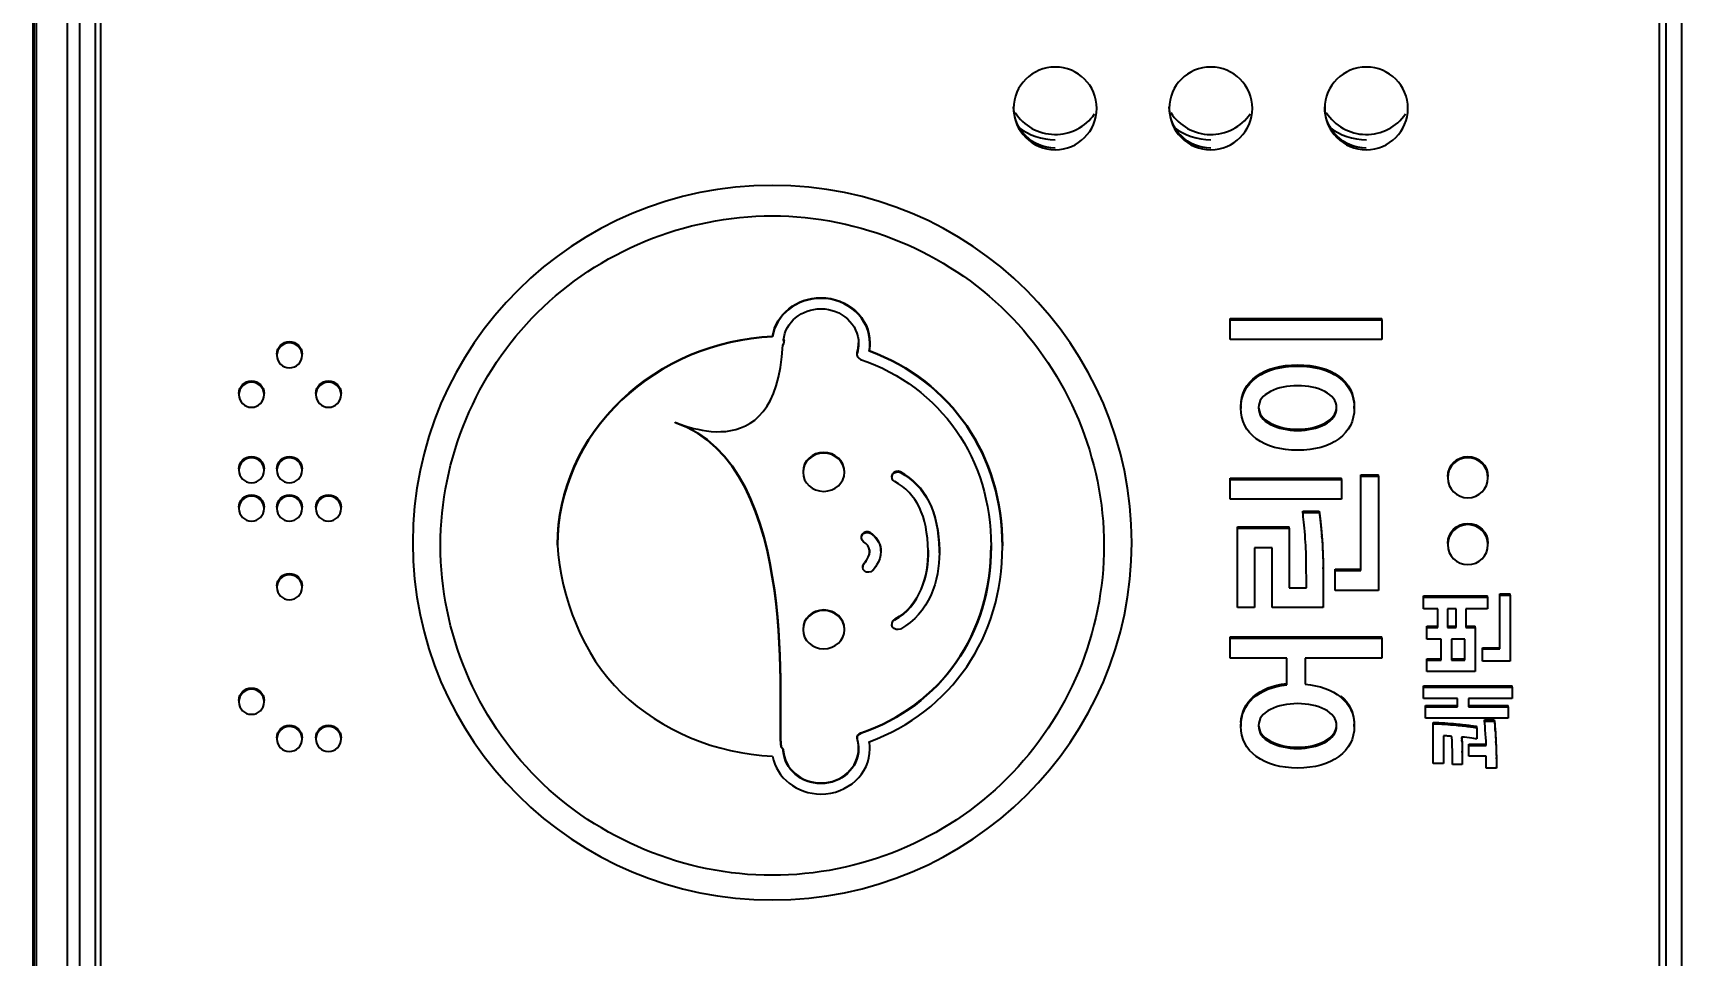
# Model space of a CAD drawing. Header units: millimetres. Extents: x 28 to 2974, y 8 to 3716.
# Drawn here: x 919.9 to 973.6, y 1162.7 to 1192.7 of the extents above; entities that cross this region are included whole.
import ezdxf

# ---------------------------------------------------------------- set-up
doc = ezdxf.new("R2010")
doc.units = ezdxf.units.MM
doc.layers.get('Defpoints').update_dxf_attribs({"linetype": 'CONTINUOUS'})
doc.layers.add('1LINE', color=7, linetype='CONTINUOUS')
doc.styles.add('Annotative', font='malgun.ttf')
doc.dimstyles.new('WOO', dxfattribs={"dimtxt": 20, "dimasz": 2, "dimexe": 1.25, "dimexo": 0.3, "dimgap": 1, "dimtad": 1, "dimdec": 1, "dimzin": 1, "dimdsep": 46, "dimtxsty": 'Annotative', "dimcen": 0, "dimclrd": 1, "dimclre": 1, "dimclrt": 2, "dimadec": 0, "dimazin": 0, "dimtfac": 1, "dimtdec": 1, "dimtofl": 0, "dimtmove": 0, "dimatfit": 3, "dimfxl": 0, "dimarcsym": 0})

# ---------------------------------------------------------------- blocks, each defined once
blk = doc.blocks.new('*D14')
at = {"layer": '1LINE', "color": 1, "lineweight": -2}
for p, q in [((919.938, 1293.155), (919.938, 1507.211)), ((1389.18, 1168.858), (1389.18, 1507.211)), ((921.938, 1505.961), (1387.18, 1505.961))]:
    blk.add_line(p, q, dxfattribs=at)
at = {"layer": '1LINE', "color": 1}
for points in [[(921.938, 1506.294), (921.938, 1505.627), (919.938, 1505.961)], [(1387.18, 1506.294), (1387.18, 1505.627), (1389.18, 1505.961)]]:
    blk.add_solid(points, dxfattribs=at)
at = {"layer": 'Defpoints', "color": 0}
for p in [(1389.18, 1505.961), (919.938, 1292.855), (1389.18, 1168.558)]:
    blk.add_point(p, dxfattribs=at)
at = {"layer": '1LINE', "color": 2, "insert": (1154.559, 1517.294), "char_height": 20, "attachment_point": 5, "style": 'Annotative'}
blk.add_mtext('469', dxfattribs=at)

msp = doc.modelspace()

# ---------------------------------------------------------------- linework, layer by layer
at = {"layer": '1LINE', "linetype": 'Continuous'}
for p, q in [((919.863, 1071.253), (919.863, 1294.559)), ((919.903, 1071.223), (919.903, 1293.064)), ((919.973, 1070.803), (919.973, 1292.645)), ((920.973, 1292.57), (920.973, 1070.7)), ((921.883, 1266.099), (921.883, 1070.674)), ((972.883, 1070.674), (972.883, 1266.099)), ((921.383, 1070.622), (921.383, 1266.047)), ((973.383, 1266.047), (973.383, 1070.622)), ((958.729, 1183.412), (963.651, 1183.412)), ((958.729, 1183.37), (958.729, 1183.412)), ((963.651, 1183.37), (963.651, 1183.412)), ((958.729, 1183.37), (963.651, 1183.37)), ((958.729, 1182.731), (958.729, 1183.37)), ((963.651, 1183.37), (963.651, 1182.731)), ((943.868, 1182.822), (943.868, 1182.843)), ((944.246, 1182.678), (944.246, 1182.681)), ((947.03, 1182.602), (947.03, 1182.623)), ((963.651, 1182.731), (958.729, 1182.731)), ((927.778, 1182.269), (927.778, 1182.206)), ((928.595, 1182.206), (928.595, 1182.258)), ((946.61, 1182.273), (946.61, 1182.244)), ((946.616, 1182.293), (946.616, 1182.314)), ((959.582, 1181.5), (959.582, 1181.542)), ((962.253, 1181.5), (962.253, 1181.542)), ((926.544, 1180.99), (926.544, 1180.926)), ((927.361, 1180.926), (927.361, 1180.979)), ((929.046, 1180.99), (929.046, 1180.926)), ((929.863, 1180.926), (929.863, 1180.979)), ((938.969, 1180.757), (938.969, 1180.778)), ((959.076, 1180.566), (959.076, 1180.486)), ((962.756, 1180.486), (962.756, 1180.566)), ((940.712, 1180.03), (940.712, 1180.035)), ((960.037, 1179.973), (960.037, 1180.015)), ((961.797, 1179.973), (961.797, 1180.015)), ((926.544, 1178.538), (926.544, 1178.474)), ((927.361, 1178.474), (927.361, 1178.527)), ((927.778, 1178.538), (927.778, 1178.474)), ((928.595, 1178.474), (928.595, 1178.527)), ((944.859, 1178.442), (944.859, 1178.41)), ((946.204, 1178.41), (946.204, 1178.453)), ((947.743, 1178.29), (947.743, 1178.26)), ((947.768, 1178.349), (947.768, 1178.37)), ((948.019, 1178.411), (948.019, 1178.432)), ((958.729, 1178.227), (962.343, 1178.227)), ((958.729, 1178.185), (958.729, 1178.227)), ((958.729, 1178.185), (962.343, 1178.185)), ((958.729, 1177.545), (958.729, 1178.185)), ((962.343, 1178.185), (962.343, 1178.227)), ((962.343, 1178.185), (962.343, 1177.545)), ((962.974, 1178.338), (963.539, 1178.338)), ((962.974, 1178.296), (962.974, 1178.338)), ((962.974, 1175.225), (962.974, 1178.296)), ((962.974, 1178.296), (963.539, 1178.296)), ((963.539, 1178.296), (963.539, 1178.338)), ((963.539, 1178.296), (963.539, 1174.58)), ((965.791, 1178.298), (965.791, 1178.228)), ((967.097, 1178.228), (967.097, 1178.284)), ((962.343, 1177.545), (958.729, 1177.545)), ((926.544, 1177.294), (926.544, 1177.23)), ((927.361, 1177.23), (927.361, 1177.283)), ((927.778, 1177.294), (927.778, 1177.23)), ((928.595, 1177.23), (928.595, 1177.283)), ((929.046, 1177.294), (929.046, 1177.23)), ((929.863, 1177.23), (929.863, 1177.283)), ((946.787, 1176.401), (946.787, 1176.422)), ((947.044, 1176.437), (947.044, 1176.458)), ((936.885, 1176.047), (936.885, 1176.068)), ((946.751, 1176.326), (946.751, 1176.296)), ((947.384, 1175.927), (947.384, 1175.948)), ((949.288, 1175.873), (949.288, 1175.894)), ((951.335, 1176.007), (951.335, 1176.028)), ((961.702, 1176.31), (961.702, 1176.352)), ((965.791, 1176.125), (965.791, 1176.054)), ((967.097, 1176.054), (967.097, 1176.11)), ((946.797, 1175.365), (946.797, 1175.336)), ((946.842, 1175.451), (946.842, 1175.472)), ((947.389, 1175.853), (947.389, 1175.874)), ((949.289, 1175.805), (949.289, 1175.826)), ((962.135, 1175.267), (962.974, 1175.267)), ((962.135, 1175.225), (962.135, 1175.267)), ((962.135, 1174.58), (962.135, 1175.225)), ((962.135, 1175.225), (962.974, 1175.225)), ((927.778, 1174.736), (927.778, 1174.672)), ((928.595, 1174.672), (928.595, 1174.725)), ((963.539, 1174.58), (962.135, 1174.58)), ((965.009, 1174.405), (967.086, 1174.405)), ((965.009, 1174.363), (965.009, 1174.405)), ((965.009, 1174.363), (967.086, 1174.363)), ((965.009, 1173.987), (965.009, 1174.363)), ((967.086, 1174.363), (967.086, 1174.405)), ((967.086, 1174.363), (967.086, 1173.987)), ((967.485, 1174.471), (967.814, 1174.471)), ((967.485, 1174.429), (967.485, 1174.471)), ((967.485, 1174.429), (967.814, 1174.429)), ((967.485, 1172.68), (967.485, 1174.429)), ((967.814, 1174.429), (967.814, 1174.471)), ((967.814, 1174.429), (967.814, 1172.287)), ((965.468, 1173.987), (965.009, 1173.987)), ((965.468, 1173.374), (965.468, 1173.987)), ((966.065, 1173.987), (965.784, 1173.987)), ((965.784, 1173.987), (965.784, 1173.374)), ((966.065, 1173.374), (966.065, 1173.987)), ((967.086, 1173.987), (966.379, 1173.987)), ((966.379, 1173.987), (966.379, 1173.374)), ((944.859, 1173.326), (944.859, 1173.294)), ((946.204, 1173.294), (946.204, 1173.337)), ((947.743, 1173.5), (947.743, 1173.471)), ((947.835, 1173.622), (947.835, 1173.643)), ((965.113, 1173.416), (965.468, 1173.416)), ((965.113, 1173.374), (965.113, 1173.416)), ((965.113, 1172.998), (965.113, 1173.374)), ((965.113, 1173.374), (965.468, 1173.374)), ((965.784, 1173.416), (966.065, 1173.416)), ((965.784, 1173.374), (966.065, 1173.374)), ((966.379, 1173.416), (966.676, 1173.416)), ((966.379, 1173.374), (966.676, 1173.374)), ((966.676, 1173.374), (966.676, 1173.416)), ((966.676, 1173.374), (966.676, 1171.943)), ((965.573, 1172.998), (965.113, 1172.998)), ((965.573, 1172.319), (965.573, 1172.998)), ((966.343, 1172.998), (965.909, 1172.998)), ((965.909, 1172.998), (965.909, 1172.319)), ((966.343, 1172.319), (966.343, 1172.998)), ((966.92, 1172.721), (967.485, 1172.721)), ((966.92, 1172.68), (966.92, 1172.721)), ((966.92, 1172.287), (966.92, 1172.68)), ((966.92, 1172.68), (967.485, 1172.68)), ((965.113, 1172.361), (965.573, 1172.361)), ((965.113, 1172.319), (965.113, 1172.361)), ((965.113, 1171.943), (965.113, 1172.319)), ((965.113, 1172.319), (965.573, 1172.319)), ((965.909, 1172.361), (966.343, 1172.361)), ((965.909, 1172.319), (966.343, 1172.319)), ((967.814, 1172.287), (966.92, 1172.287)), ((966.676, 1171.943), (965.113, 1171.943)), ((959.479, 1171.087), (959.479, 1171.129)), ((962.32, 1171.115), (962.32, 1171.157)), ((965.009, 1171.482), (967.879, 1171.482)), ((965.009, 1171.44), (965.009, 1171.482)), ((965.009, 1171.44), (967.879, 1171.44)), ((965.009, 1171.073), (965.009, 1171.44)), ((966.105, 1171.073), (965.009, 1171.073)), ((966.105, 1170.801), (966.105, 1171.073)), ((967.879, 1171.073), (966.463, 1171.073)), ((966.463, 1171.073), (966.463, 1170.801)), ((967.879, 1171.44), (967.879, 1171.482)), ((967.879, 1171.44), (967.879, 1171.073)), ((926.544, 1171.015), (926.544, 1170.952)), ((927.361, 1170.952), (927.361, 1171.005)), ((965.074, 1170.843), (966.105, 1170.843)), ((965.074, 1170.801), (965.074, 1170.843)), ((965.074, 1170.434), (965.074, 1170.801)), ((965.074, 1170.801), (966.105, 1170.801)), ((966.463, 1170.843), (967.75, 1170.843)), ((966.463, 1170.801), (967.75, 1170.801)), ((967.75, 1170.801), (967.75, 1170.843)), ((967.75, 1170.801), (967.75, 1170.434)), ((959.076, 1170.236), (959.076, 1170.157)), ((962.756, 1170.157), (962.756, 1170.236)), ((967.75, 1170.434), (965.074, 1170.434)), ((965.692, 1170.235), (965.692, 1170.277)), ((966.069, 1170.204), (966.069, 1170.246)), ((966.527, 1170.152), (966.527, 1170.194)), ((967.33, 1170.027), (967.33, 1170.069)), ((927.778, 1169.807), (927.778, 1169.743)), ((928.595, 1169.743), (928.595, 1169.796)), ((929.046, 1169.807), (929.046, 1169.743)), ((929.863, 1169.743), (929.863, 1169.796)), ((944.149, 1169.487), (944.149, 1169.508)), ((946.614, 1169.791), (946.614, 1169.77)), ((946.733, 1169.929), (946.733, 1169.95)), ((947.03, 1169.428), (947.03, 1169.456)), ((960.037, 1169.644), (960.037, 1169.686)), ((961.797, 1169.644), (961.797, 1169.686)), ((966.247, 1169.756), (966.247, 1169.798)), ((966.251, 1169.685), (966.251, 1169.726)), ((967.354, 1169.636), (967.354, 1169.677)), ((944.22, 1169.366), (944.22, 1169.387)), ((966.263, 1169.313), (966.263, 1169.355)), ((967.369, 1169.108), (967.369, 1169.15))]:
    msp.add_line(p, q, dxfattribs=at)
for centre, start, end in [((953.05, 1190.943), 212.6222, 325.2347), ((958.1, 1190.943), 212.6953, 325.3922), ((963.15, 1190.943), 212.6672, 325.3331)]:
    msp.add_arc(centre, 1.55, start, end, dxfattribs=at)
for centre, start_param in [((953.05, 1191.186), 4.05865), ((958.1, 1191.186), 4.059043), ((963.15, 1191.186), 4.058846)]:
    msp.add_ellipse(centre, major_axis=(1.975, 0), ratio=0.994522, start_param=start_param, end_param=4.712393, dxfattribs=at)
for points, knots in [([(925.289, 1062.226), (923.207, 1064.56), (922.059, 1067.565), (922.059, 1070.686), (922.059, 1070.686), (922.059, 1266.111), (922.059, 1266.111), (922.059, 1279.985), (933.409, 1291.271), (961.31, 1291.271), (972.659, 1279.985), (972.659, 1266.111), (972.659, 1266.111), (972.659, 1070.686), (972.659, 1070.686)], [0, 0, 0, 0, 0.2, 0.2, 0.2, 0.4, 0.4, 0.4, 0.6, 0.6, 0.8, 0.8, 0.8, 1, 1, 1, 1]), ([(953.047, 1188.899), (952.301, 1188.899), (951.696, 1189.5), (951.696, 1190.984), (952.301, 1191.584), (953.792, 1191.584), (954.397, 1190.984), (954.397, 1189.5), (953.792, 1188.899), (953.047, 1188.899)], [0, 0, 0, 0, 0.25, 0.25, 0.5, 0.5, 0.75, 0.75, 1, 1, 1, 1]), ([(958.097, 1188.899), (957.351, 1188.899), (956.747, 1189.5), (956.747, 1190.984), (957.351, 1191.584), (958.843, 1191.584), (959.447, 1190.984), (959.447, 1189.5), (958.843, 1188.899), (958.097, 1188.899)], [0, 0, 0, 0, 0.25, 0.25, 0.5, 0.5, 0.75, 0.75, 1, 1, 1, 1]), ([(963.147, 1188.899), (962.401, 1188.899), (961.797, 1189.5), (961.797, 1190.984), (962.401, 1191.584), (963.893, 1191.584), (964.497, 1190.984), (964.497, 1189.5), (963.893, 1188.899), (963.147, 1188.899)], [0, 0, 0, 0, 0.25, 0.25, 0.5, 0.5, 0.75, 0.75, 1, 1, 1, 1]), ([(953.047, 1188.951), (952.301, 1188.951), (951.696, 1189.552), (951.696, 1190.295), (951.696, 1190.295), (951.696, 1190.295)], [0, 0, 0, 0, 0.999687, 0.999687, 1, 1, 1, 1]), ([(958.097, 1188.951), (957.351, 1188.951), (956.747, 1189.552), (956.747, 1190.295), (956.747, 1190.295), (956.747, 1190.295)], [0, 0, 0, 0, 0.999687, 0.999687, 1, 1, 1, 1]), ([(963.147, 1188.951), (962.401, 1188.951), (961.797, 1189.552), (961.797, 1190.295), (961.797, 1190.295), (961.797, 1190.295)], [0, 0, 0, 0, 0.999687, 0.999687, 1, 1, 1, 1]), ([(943.859, 1164.526), (937.414, 1164.526), (932.189, 1169.722), (932.189, 1182.543), (937.414, 1187.74), (950.305, 1187.74), (955.53, 1182.543), (955.53, 1169.722), (950.305, 1164.526), (943.859, 1164.526)], [0, 0, 0, 0, 0.25, 0.25, 0.5, 0.5, 0.75, 0.75, 1, 1, 1, 1]), ([(943.86, 1165.327), (946.705, 1165.327), (949.47, 1166.468), (953.489, 1170.469), (954.631, 1173.247), (954.629, 1178.837), (953.465, 1181.632), (949.492, 1185.587), (946.71, 1186.749), (941.02, 1186.752), (938.232, 1185.591), (934.255, 1181.636), (933.089, 1178.866), (933.088, 1173.216), (934.254, 1170.445), (938.225, 1166.492), (941.014, 1165.327), (943.86, 1165.327)], [0, 0, 0, 0, 0.125, 0.125, 0.25, 0.25, 0.375, 0.375, 0.5, 0.5, 0.625, 0.625, 0.75, 0.75, 0.875, 0.875, 1, 1, 1, 1]), ([(943.868, 1182.843), (943.983, 1183.554), (944.644, 1184.091), (945.44, 1184.091), (946.317, 1184.091), (947.03, 1183.432), (947.03, 1182.623), (947.03, 1182.552), (947.025, 1182.483), (947.014, 1182.413)], [0, 0, 0, 0, 0.352059, 0.352059, 0.352059, 0.704117, 0.704117, 0.704117, 1, 1, 1, 1]), ([(947.007, 1182.352), (947.023, 1182.435), (947.03, 1182.518), (947.03, 1182.602), (947.03, 1183.411), (946.317, 1184.07), (945.44, 1184.07), (944.644, 1184.07), (943.983, 1183.533), (943.868, 1182.822)], [0, 0, 0, 0, 0.333333, 0.333333, 0.333333, 0.666667, 0.666667, 0.666667, 1, 1, 1, 1]), ([(944.225, 1182.719), (944.289, 1183.292), (944.809, 1183.731), (945.44, 1183.731), (946.114, 1183.731), (946.664, 1183.225), (946.664, 1182.602)], [0, 0, 0, 0, 0.5, 0.5, 0.5, 1, 1, 1, 1]), ([(928.186, 1182.623), (928.412, 1182.623), (928.595, 1182.441), (928.595, 1181.992), (928.412, 1181.81), (927.961, 1181.81), (927.778, 1181.992), (927.778, 1182.441), (927.961, 1182.623), (928.186, 1182.623)], [0, 0, 0, 0, 0.25, 0.25, 0.5, 0.5, 0.75, 0.75, 1, 1, 1, 1]), ([(928.186, 1182.665), (928.412, 1182.665), (928.595, 1182.483), (928.595, 1182.258), (928.595, 1182.258), (928.595, 1182.258)], [0, 0, 0, 0, 0.999752, 0.999752, 1, 1, 1, 1]), ([(944.225, 1182.74), (944.237, 1182.723), (944.246, 1182.703), (944.246, 1182.681), (944.246, 1182.68), (944.246, 1182.68), (944.246, 1182.68)], [0, 0, 0, 0, 0.612665, 0.612665, 0.612665, 1, 1, 1, 1]), ([(944.234, 1182.607), (944.242, 1182.623), (944.246, 1182.64), (944.246, 1182.658), (944.246, 1182.659), (944.246, 1182.659), (944.246, 1182.66), (944.246, 1182.682), (944.237, 1182.702), (944.225, 1182.719)], [0, 0, 0, 0, 0.333333, 0.333333, 0.333333, 0.666667, 0.666667, 0.666667, 1, 1, 1, 1]), ([(947.007, 1182.373), (949.681, 1181.387), (951.335, 1178.97), (951.335, 1176.027), (951.335, 1176.026), (951.335, 1176.026)], [0, 0, 0, 0, 0.99975, 0.99975, 1, 1, 1, 1]), ([(947.01, 1169.664), (949.682, 1170.651), (951.335, 1173.067), (951.335, 1178.949), (949.681, 1181.366), (947.007, 1182.352)], [0, 0, 0, 0, 0.5, 0.5, 1, 1, 1, 1]), ([(946.729, 1182.088), (949.343, 1181.189), (950.967, 1178.859), (950.967, 1173.158), (949.346, 1170.829), (946.733, 1169.929)], [0, 0, 0, 0, 0.5, 0.5, 1, 1, 1, 1]), ([(959.582, 1181.542), (959.92, 1181.788), (960.366, 1181.909), (961.473, 1181.909), (961.917, 1181.788), (962.253, 1181.542)], [0, 0, 0, 0, 0.5, 0.5, 1, 1, 1, 1]), ([(959.582, 1181.5), (959.92, 1181.746), (960.366, 1181.867), (961.473, 1181.867), (961.917, 1181.746), (962.253, 1181.5)], [0, 0, 0, 0, 0.5, 0.5, 1, 1, 1, 1]), ([(926.544, 1180.978), (926.544, 1180.979), (926.544, 1180.979), (926.544, 1181.204), (926.727, 1181.386), (926.953, 1181.386)], [0, 0, 0, 0, 0.000999, 0.000999, 1, 1, 1, 1]), ([(926.953, 1181.344), (927.179, 1181.344), (927.361, 1181.163), (927.361, 1180.714), (927.179, 1180.531), (926.727, 1180.531), (926.544, 1180.714), (926.544, 1181.163), (926.727, 1181.344), (926.953, 1181.344)], [0, 0, 0, 0, 0.25, 0.25, 0.5, 0.5, 0.75, 0.75, 1, 1, 1, 1]), ([(926.953, 1181.386), (927.179, 1181.386), (927.361, 1181.204), (927.361, 1180.979), (927.361, 1180.978), (927.361, 1180.978)], [0, 0, 0, 0, 0.998815, 0.998815, 1, 1, 1, 1]), ([(929.046, 1180.978), (929.046, 1180.979), (929.046, 1180.979), (929.046, 1181.204), (929.229, 1181.386), (929.455, 1181.386)], [0, 0, 0, 0, 0.000999, 0.000999, 1, 1, 1, 1]), ([(929.455, 1181.344), (929.681, 1181.344), (929.863, 1181.163), (929.863, 1180.714), (929.681, 1180.531), (929.229, 1180.531), (929.046, 1180.714), (929.046, 1181.163), (929.229, 1181.344), (929.455, 1181.344)], [0, 0, 0, 0, 0.25, 0.25, 0.5, 0.5, 0.75, 0.75, 1, 1, 1, 1]), ([(929.455, 1181.386), (929.681, 1181.386), (929.863, 1181.204), (929.863, 1180.979), (929.863, 1180.978), (929.863, 1180.978)], [0, 0, 0, 0, 0.998815, 0.998815, 1, 1, 1, 1]), ([(959.576, 1179.508), (959.242, 1179.757), (959.076, 1180.088), (959.076, 1180.924), (959.244, 1181.256), (959.582, 1181.5)], [0, 0, 0, 0, 0.5, 0.5, 1, 1, 1, 1]), ([(962.253, 1181.542), (962.588, 1181.298), (962.756, 1180.966), (962.756, 1180.543), (962.756, 1180.539), (962.756, 1180.535)], [0, 0, 0, 0, 0.990621, 0.990621, 1, 1, 1, 1]), ([(962.253, 1181.5), (962.588, 1181.256), (962.756, 1180.924), (962.756, 1180.088), (962.588, 1179.757), (962.253, 1179.508)], [0, 0, 0, 0, 0.5, 0.5, 1, 1, 1, 1]), ([(960.034, 1181.044), (959.78, 1180.918), (959.652, 1180.739), (959.652, 1180.283), (959.78, 1180.105), (960.037, 1179.973)], [0, 0, 0, 0, 0.5, 0.5, 1, 1, 1, 1]), ([(961.8, 1181.044), (961.546, 1181.17), (961.251, 1181.233), (960.584, 1181.233), (960.29, 1181.17), (960.034, 1181.044)], [0, 0, 0, 0, 0.5, 0.5, 1, 1, 1, 1]), ([(961.797, 1179.973), (962.053, 1180.105), (962.18, 1180.283), (962.18, 1180.739), (962.053, 1180.918), (961.8, 1181.044)], [0, 0, 0, 0, 0.5, 0.5, 1, 1, 1, 1]), ([(959.652, 1180.552), (959.652, 1180.552), (959.652, 1180.551), (959.652, 1180.325), (959.78, 1180.147), (960.037, 1180.015)], [0, 0, 0, 0, 0.001436, 0.001436, 1, 1, 1, 1]), ([(961.797, 1180.015), (962.053, 1180.147), (962.18, 1180.325), (962.18, 1180.551), (962.18, 1180.552), (962.18, 1180.552)], [0, 0, 0, 0, 0.998751, 0.998751, 1, 1, 1, 1]), ([(960.037, 1180.015), (960.295, 1179.884), (960.588, 1179.817), (961.247, 1179.817), (961.542, 1179.884), (961.797, 1180.015)], [0, 0, 0, 0, 0.5, 0.5, 1, 1, 1, 1]), ([(960.037, 1179.973), (960.295, 1179.842), (960.588, 1179.776), (961.247, 1179.776), (961.542, 1179.842), (961.797, 1179.973)], [0, 0, 0, 0, 0.5, 0.5, 1, 1, 1, 1]), ([(962.253, 1179.508), (961.917, 1179.26), (961.473, 1179.136), (960.921, 1179.136), (960.358, 1179.136), (959.91, 1179.26), (959.576, 1179.508)], [0, 0, 0, 0, 0.5, 0.5, 0.5, 1, 1, 1, 1]), ([(926.953, 1178.891), (927.179, 1178.891), (927.361, 1178.709), (927.361, 1178.261), (927.179, 1178.078), (926.727, 1178.078), (926.544, 1178.261), (926.544, 1178.709), (926.727, 1178.891), (926.953, 1178.891)], [0, 0, 0, 0, 0.25, 0.25, 0.5, 0.5, 0.75, 0.75, 1, 1, 1, 1]), ([(928.186, 1178.891), (928.412, 1178.891), (928.595, 1178.709), (928.595, 1178.261), (928.412, 1178.078), (927.961, 1178.078), (927.778, 1178.261), (927.778, 1178.709), (927.961, 1178.891), (928.186, 1178.891)], [0, 0, 0, 0, 0.25, 0.25, 0.5, 0.5, 0.75, 0.75, 1, 1, 1, 1]), ([(945.531, 1179.042), (945.903, 1179.042), (946.204, 1178.763), (946.204, 1178.078), (945.903, 1177.8), (945.16, 1177.8), (944.859, 1178.078), (944.859, 1178.763), (945.16, 1179.042), (945.531, 1179.042)], [0, 0, 0, 0, 0.25, 0.25, 0.5, 0.5, 0.75, 0.75, 1, 1, 1, 1]), ([(966.444, 1178.891), (966.804, 1178.891), (967.097, 1178.6), (967.097, 1177.883), (966.804, 1177.592), (966.084, 1177.592), (965.791, 1177.883), (965.791, 1178.6), (966.084, 1178.891), (966.444, 1178.891)], [0, 0, 0, 0, 0.25, 0.25, 0.5, 0.5, 0.75, 0.75, 1, 1, 1, 1]), ([(926.953, 1177.647), (927.179, 1177.647), (927.361, 1177.466), (927.361, 1177.016), (927.179, 1176.835), (926.727, 1176.835), (926.544, 1177.016), (926.544, 1177.466), (926.727, 1177.647), (926.953, 1177.647)], [0, 0, 0, 0, 0.25, 0.25, 0.5, 0.5, 0.75, 0.75, 1, 1, 1, 1]), ([(926.953, 1177.689), (927.179, 1177.689), (927.361, 1177.508), (927.361, 1177.283), (927.361, 1177.283), (927.361, 1177.283)], [0, 0, 0, 0, 0.999874, 0.999874, 1, 1, 1, 1]), ([(928.186, 1177.647), (928.412, 1177.647), (928.595, 1177.466), (928.595, 1177.016), (928.412, 1176.835), (927.961, 1176.835), (927.778, 1177.016), (927.778, 1177.466), (927.961, 1177.647), (928.186, 1177.647)], [0, 0, 0, 0, 0.25, 0.25, 0.5, 0.5, 0.75, 0.75, 1, 1, 1, 1]), ([(928.186, 1177.689), (928.412, 1177.689), (928.595, 1177.508), (928.595, 1177.283), (928.595, 1177.283), (928.595, 1177.283)], [0, 0, 0, 0, 0.999874, 0.999874, 1, 1, 1, 1]), ([(929.455, 1177.647), (929.681, 1177.647), (929.863, 1177.466), (929.863, 1177.016), (929.681, 1176.835), (929.229, 1176.835), (929.046, 1177.016), (929.046, 1177.466), (929.229, 1177.647), (929.455, 1177.647)], [0, 0, 0, 0, 0.25, 0.25, 0.5, 0.5, 0.75, 0.75, 1, 1, 1, 1]), ([(929.455, 1177.689), (929.681, 1177.689), (929.863, 1177.508), (929.863, 1177.283), (929.863, 1177.283), (929.863, 1177.283)], [0, 0, 0, 0, 0.999874, 0.999874, 1, 1, 1, 1]), ([(966.444, 1176.718), (966.804, 1176.718), (967.097, 1176.427), (967.097, 1175.71), (966.804, 1175.419), (966.084, 1175.419), (965.791, 1175.71), (965.791, 1176.427), (966.084, 1176.718), (966.444, 1176.718)], [0, 0, 0, 0, 0.25, 0.25, 0.5, 0.5, 0.75, 0.75, 1, 1, 1, 1]), ([(966.444, 1176.76), (966.804, 1176.76), (967.097, 1176.469), (967.097, 1176.11), (967.097, 1176.11), (967.097, 1176.11)], [0, 0, 0, 0, 0.999751, 0.999751, 1, 1, 1, 1]), ([(928.186, 1175.089), (928.412, 1175.089), (928.595, 1174.908), (928.595, 1174.458), (928.412, 1174.277), (927.961, 1174.277), (927.778, 1174.458), (927.778, 1174.908), (927.961, 1175.089), (928.186, 1175.089)], [0, 0, 0, 0, 0.25, 0.25, 0.5, 0.5, 0.75, 0.75, 1, 1, 1, 1]), ([(928.186, 1175.131), (928.412, 1175.131), (928.595, 1174.95), (928.595, 1174.725), (928.595, 1174.725), (928.595, 1174.725)], [0, 0, 0, 0, 0.999874, 0.999874, 1, 1, 1, 1]), ([(945.531, 1173.926), (945.903, 1173.926), (946.204, 1173.648), (946.204, 1172.962), (945.903, 1172.684), (945.16, 1172.684), (944.859, 1172.962), (944.859, 1173.648), (945.16, 1173.926), (945.531, 1173.926)], [0, 0, 0, 0, 0.25, 0.25, 0.5, 0.5, 0.75, 0.75, 1, 1, 1, 1]), ([(926.953, 1171.369), (927.179, 1171.369), (927.361, 1171.187), (927.361, 1170.737), (927.179, 1170.556), (926.727, 1170.556), (926.544, 1170.737), (926.544, 1171.187), (926.727, 1171.369), (926.953, 1171.369)], [0, 0, 0, 0, 0.25, 0.25, 0.5, 0.5, 0.75, 0.75, 1, 1, 1, 1]), ([(959.576, 1169.182), (959.242, 1169.429), (959.076, 1169.759), (959.076, 1170.175), (959.076, 1170.545), (959.21, 1170.849), (959.479, 1171.087)], [0, 0, 0, 0, 0.5, 0.5, 0.5, 1, 1, 1, 1]), ([(962.32, 1171.115), (962.611, 1170.873), (962.756, 1170.56), (962.756, 1170.175), (962.756, 1169.759), (962.588, 1169.429), (962.253, 1169.182)], [0, 0, 0, 0, 0.5, 0.5, 0.5, 1, 1, 1, 1]), ([(960.034, 1170.714), (959.78, 1170.588), (959.652, 1170.41), (959.652, 1170.18), (959.652, 1169.954), (959.78, 1169.775), (960.037, 1169.644)], [0, 0, 0, 0, 0.5, 0.5, 0.5, 1, 1, 1, 1]), ([(961.8, 1170.714), (961.546, 1170.84), (961.251, 1170.903), (960.584, 1170.903), (960.29, 1170.84), (960.034, 1170.714)], [0, 0, 0, 0, 0.5, 0.5, 1, 1, 1, 1]), ([(961.797, 1169.644), (962.053, 1169.775), (962.18, 1169.954), (962.18, 1170.18), (962.18, 1170.41), (962.053, 1170.588), (961.8, 1170.714)], [0, 0, 0, 0, 0.5, 0.5, 0.5, 1, 1, 1, 1]), ([(928.186, 1170.16), (928.412, 1170.16), (928.595, 1169.978), (928.595, 1169.529), (928.412, 1169.348), (927.961, 1169.348), (927.778, 1169.529), (927.778, 1169.978), (927.961, 1170.16), (928.186, 1170.16)], [0, 0, 0, 0, 0.25, 0.25, 0.5, 0.5, 0.75, 0.75, 1, 1, 1, 1]), ([(928.186, 1170.202), (928.412, 1170.202), (928.595, 1170.02), (928.595, 1169.796), (928.595, 1169.796), (928.595, 1169.796)], [0, 0, 0, 0, 0.999999, 0.999999, 1, 1, 1, 1]), ([(929.455, 1170.16), (929.681, 1170.16), (929.863, 1169.978), (929.863, 1169.529), (929.681, 1169.348), (929.229, 1169.348), (929.046, 1169.529), (929.046, 1169.978), (929.229, 1170.16), (929.455, 1170.16)], [0, 0, 0, 0, 0.25, 0.25, 0.5, 0.5, 0.75, 0.75, 1, 1, 1, 1]), ([(929.455, 1170.202), (929.681, 1170.202), (929.863, 1170.02), (929.863, 1169.796), (929.863, 1169.796), (929.863, 1169.796)], [0, 0, 0, 0, 0.999999, 0.999999, 1, 1, 1, 1]), ([(959.652, 1170.223), (959.652, 1170.222), (959.652, 1170.222), (959.652, 1169.996), (959.78, 1169.817), (960.037, 1169.686)], [0, 0, 0, 0, 0.001499, 0.001499, 1, 1, 1, 1]), ([(961.797, 1169.686), (962.053, 1169.817), (962.18, 1169.996), (962.18, 1170.222), (962.18, 1170.222), (962.18, 1170.223)], [0, 0, 0, 0, 0.998689, 0.998689, 1, 1, 1, 1]), ([(943.871, 1169.193), (943.997, 1168.493), (944.657, 1167.966), (945.44, 1167.966), (946.317, 1167.966), (947.03, 1168.625), (947.03, 1169.435), (947.03, 1169.51), (947.024, 1169.587), (947.01, 1169.664)], [0, 0, 0, 0, 0.333333, 0.333333, 0.333333, 0.666667, 0.666667, 0.666667, 1, 1, 1, 1]), ([(946.62, 1169.726), (946.649, 1169.629), (946.664, 1169.53), (946.664, 1169.435), (946.664, 1168.812), (946.114, 1168.305), (945.44, 1168.305), (944.795, 1168.305), (944.259, 1168.771), (944.22, 1169.366)], [0, 0, 0, 0, 0.333333, 0.333333, 0.333333, 0.666667, 0.666667, 0.666667, 1, 1, 1, 1]), ([(944.22, 1169.387), (944.259, 1168.792), (944.795, 1168.326), (945.44, 1168.326), (946.114, 1168.326), (946.664, 1168.833), (946.664, 1169.456), (946.664, 1169.529), (946.655, 1169.604), (946.638, 1169.679)], [0, 0, 0, 0, 0.36116, 0.36116, 0.36116, 0.722319, 0.722319, 0.722319, 1, 1, 1, 1]), ([(946.617, 1169.762), (946.615, 1169.772), (946.614, 1169.781), (946.614, 1169.791), (946.614, 1169.859), (946.66, 1169.924), (946.733, 1169.95)], [0, 0, 0, 0, 0.393579, 0.393579, 0.393579, 1, 1, 1, 1]), ([(946.733, 1169.929), (946.66, 1169.903), (946.614, 1169.838), (946.614, 1169.77), (946.614, 1169.755), (946.616, 1169.74), (946.62, 1169.726)], [0, 0, 0, 0, 0.5, 0.5, 0.5, 1, 1, 1, 1]), ([(960.037, 1169.686), (960.295, 1169.553), (960.588, 1169.488), (961.247, 1169.488), (961.542, 1169.553), (961.797, 1169.686)], [0, 0, 0, 0, 0.5, 0.5, 1, 1, 1, 1]), ([(960.037, 1169.644), (960.295, 1169.512), (960.588, 1169.446), (961.247, 1169.446), (961.542, 1169.512), (961.797, 1169.644)], [0, 0, 0, 0, 0.5, 0.5, 1, 1, 1, 1]), ([(965.942, 1168.925), (965.942, 1168.94), (965.942, 1169.049), (965.942, 1169.451), (965.938, 1169.597), (965.932, 1169.688)], [0, 0, 0, 0, 0.5, 0.5, 1, 1, 1, 1]), ([(962.253, 1169.182), (961.917, 1168.935), (961.473, 1168.812), (960.921, 1168.812), (960.358, 1168.812), (959.91, 1168.935), (959.576, 1169.182)], [0, 0, 0, 0, 0.5, 0.5, 0.5, 1, 1, 1, 1])]:
    msp.add_open_spline(points, degree=3, knots=knots, dxfattribs=at)
for points, degree in [([(927.778, 1182.258), (927.778, 1182.483), (927.961, 1182.665), (928.186, 1182.665)], 3), ([(938.969, 1180.778), (940.272, 1182.019), (942.006, 1182.749), (943.868, 1182.843)], 3), ([(943.868, 1182.822), (942.006, 1182.728), (940.272, 1181.998), (938.969, 1180.757)], 3), ([(940.712, 1180.03), (940.63, 1180.143), (944.01, 1178.331), (944.199, 1182.544)], 3), ([(944.199, 1182.544), (944.199, 1182.544), (944.234, 1182.607), (944.234, 1182.607)], 3), ([(946.616, 1182.314), (946.647, 1182.416), (946.664, 1182.52), (946.664, 1182.623)], 3), ([(946.664, 1182.602), (946.664, 1182.499), (946.647, 1182.395), (946.616, 1182.293)], 3), ([(946.616, 1182.293), (946.591, 1182.208), (946.639, 1182.119), (946.729, 1182.088)], 3), ([(959.076, 1180.557), (959.078, 1180.971), (959.247, 1181.3), (959.582, 1181.542)], 3), ([(936.885, 1176.068), (936.896, 1177.836), (937.634, 1179.508), (938.969, 1180.778)], 3), ([(938.969, 1180.757), (937.634, 1179.487), (936.896, 1177.815), (936.885, 1176.047)], 3), ([(940.712, 1180.051), (944.859, 1178.612), (943.999, 1170.463), (944.149, 1169.508)], 3), ([(944.149, 1169.487), (943.999, 1170.442), (944.859, 1178.591), (940.712, 1180.03)], 3), ([(926.544, 1178.528), (926.544, 1178.752), (926.728, 1178.933), (926.953, 1178.933)], 3), ([(926.953, 1178.933), (927.179, 1178.933), (927.361, 1178.751), (927.361, 1178.528)], 3), ([(927.778, 1178.528), (927.778, 1178.752), (927.961, 1178.933), (928.186, 1178.933)], 3), ([(928.186, 1178.933), (928.412, 1178.933), (928.594, 1178.751), (928.595, 1178.528)], 3), ([(945.531, 1179.063), (945.16, 1179.063), (944.859, 1178.784), (944.859, 1178.442)], 3), ([(946.204, 1178.442), (946.203, 1178.784), (945.903, 1179.063), (945.531, 1179.063)], 3), ([(965.791, 1178.284), (965.792, 1178.642), (966.084, 1178.932), (966.444, 1178.932)], 3), ([(966.444, 1178.932), (966.804, 1178.932), (967.097, 1178.642), (967.097, 1178.284)], 3), ([(947.835, 1178.117), (947.747, 1178.165), (947.717, 1178.268), (947.768, 1178.349)], 3), ([(947.768, 1178.37), (947.751, 1178.343), (947.743, 1178.314), (947.743, 1178.285)], 3), ([(948.019, 1178.432), (947.931, 1178.479), (947.818, 1178.451), (947.768, 1178.37)], 3), ([(947.768, 1178.349), (947.818, 1178.43), (947.931, 1178.458), (948.019, 1178.411)], 3), ([(948.921, 1175.866), (948.9, 1177.003), (948.544, 1177.739), (947.835, 1178.117)], 3), ([(949.288, 1175.894), (949.265, 1177.141), (948.837, 1177.995), (948.019, 1178.432)], 3), ([(948.019, 1178.411), (948.837, 1177.974), (949.265, 1177.12), (949.288, 1175.873)], 3), ([(926.544, 1177.283), (926.544, 1177.508), (926.727, 1177.689), (926.953, 1177.689)], 3), ([(927.778, 1177.283), (927.778, 1177.508), (927.961, 1177.689), (928.186, 1177.689)], 3), ([(929.046, 1177.283), (929.046, 1177.508), (929.229, 1177.689), (929.455, 1177.689)], 3), ([(961.084, 1177.158), (961.084, 1177.158), (961.621, 1177.158), (961.621, 1177.158)], 3), ([(961.084, 1177.117), (961.084, 1177.158)], 1), ([(961.084, 1177.117), (961.084, 1177.117), (961.621, 1177.117), (961.621, 1177.117)], 3), ([(961.157, 1176.377), (961.131, 1176.693), (961.106, 1176.939), (961.084, 1177.117)], 3), ([(961.621, 1177.158), (961.647, 1176.973), (961.674, 1176.704), (961.702, 1176.352)], 3), ([(961.621, 1177.117), (961.621, 1177.158)], 1), ([(961.621, 1177.117), (961.647, 1176.931), (961.674, 1176.663), (961.702, 1176.31)], 3), ([(946.787, 1176.422), (946.763, 1176.391), (946.751, 1176.356), (946.751, 1176.321)], 3), ([(947.044, 1176.458), (946.962, 1176.514), (946.847, 1176.497), (946.787, 1176.422)], 3), ([(946.787, 1176.401), (946.847, 1176.476), (946.962, 1176.493), (947.044, 1176.437)], 3), ([(947.384, 1175.948), (947.361, 1176.148), (947.246, 1176.32), (947.044, 1176.458)], 3), ([(947.044, 1176.437), (947.246, 1176.3), (947.361, 1176.128), (947.384, 1175.927)], 3), ([(958.964, 1176.647), (958.964, 1176.647), (960.642, 1176.647), (960.642, 1176.647)], 3), ([(958.964, 1176.605), (958.964, 1176.647)], 1), ([(958.964, 1174.024), (958.964, 1174.024), (958.964, 1176.605), (958.964, 1176.605)], 3), ([(958.964, 1176.605), (958.964, 1176.605), (960.642, 1176.605), (960.642, 1176.605)], 3), ([(960.642, 1176.605), (960.642, 1176.647)], 1), ([(960.642, 1176.605), (960.642, 1176.605), (960.642, 1174.67), (960.642, 1174.67)], 3), ([(965.791, 1176.111), (965.792, 1176.469), (966.084, 1176.76), (966.444, 1176.76)], 3), ([(936.885, 1176.047), (936.977, 1174.396), (937.714, 1172.451), (938.969, 1171.257)], 3), ([(946.826, 1176.164), (946.744, 1176.219), (946.727, 1176.326), (946.787, 1176.401)], 3), ([(946.733, 1169.95), (949.345, 1170.85), (950.966, 1173.177), (950.967, 1176.025)], 3), ([(947.019, 1175.892), (947.007, 1175.995), (946.944, 1176.084), (946.826, 1176.164)], 3), ([(947.019, 1175.913), (947.046, 1175.696), (946.848, 1175.478), (946.842, 1175.472)], 3), ([(946.842, 1175.451), (946.848, 1175.457), (947.046, 1175.675), (947.019, 1175.892)], 3), ([(947.389, 1175.874), (947.389, 1175.898), (947.387, 1175.923), (947.384, 1175.948)], 3), ([(947.384, 1175.927), (947.387, 1175.902), (947.389, 1175.877), (947.389, 1175.853)], 3), ([(948.921, 1175.887), (948.938, 1175.088), (948.659, 1174.08), (947.835, 1173.643)], 3), ([(949.289, 1175.826), (949.289, 1175.848), (949.289, 1175.872), (949.288, 1175.894)], 3), ([(960.094, 1175.96), (960.094, 1175.96), (959.517, 1175.96), (959.517, 1175.96)], 3), ([(959.517, 1175.96), (959.517, 1175.96), (959.517, 1174.024), (959.517, 1174.024)], 3), ([(960.094, 1174.024), (960.094, 1174.024), (960.094, 1175.96), (960.094, 1175.96)], 3), ([(961.195, 1175.548), (961.195, 1175.785), (961.183, 1176.061), (961.157, 1176.377)], 3), ([(961.702, 1176.352), (961.73, 1176), (961.744, 1175.657), (961.744, 1175.323)], 3), ([(961.702, 1176.31), (961.73, 1175.958), (961.744, 1175.615), (961.744, 1175.281)], 3), ([(946.86, 1175.213), (946.783, 1175.274), (946.775, 1175.381), (946.842, 1175.451)], 3), ([(946.842, 1175.472), (946.811, 1175.44), (946.797, 1175.4), (946.797, 1175.361)], 3), ([(947.389, 1175.853), (947.389, 1175.518), (947.13, 1175.24), (947.119, 1175.228)], 3), ([(947.835, 1173.622), (948.659, 1174.059), (948.938, 1175.067), (948.921, 1175.866)], 3), ([(949.289, 1175.805), (949.289, 1174.921), (948.957, 1173.826), (948.019, 1173.328)], 3), ([(949.288, 1175.873), (949.289, 1175.851), (949.289, 1175.827), (949.289, 1175.805)], 3), ([(961.201, 1174.67), (961.201, 1174.67), (961.195, 1175.548), (961.195, 1175.548)], 3), ([(927.778, 1174.725), (927.778, 1174.95), (927.961, 1175.131), (928.186, 1175.131)], 3), ([(947.119, 1175.228), (947.052, 1175.157), (946.935, 1175.15), (946.86, 1175.213)], 3), ([(961.744, 1175.323), (961.744, 1175.323), (961.749, 1174.066), (961.749, 1174.066)], 3), ([(961.744, 1175.281), (961.744, 1175.323)], 1), ([(961.744, 1175.281), (961.744, 1175.281), (961.749, 1174.024), (961.749, 1174.024)], 3), ([(960.642, 1174.67), (960.642, 1174.67), (961.201, 1174.67), (961.201, 1174.67)], 3), ([(945.531, 1173.947), (945.16, 1173.947), (944.859, 1173.669), (944.859, 1173.326)], 3), ([(946.204, 1173.326), (946.204, 1173.669), (945.903, 1173.947), (945.531, 1173.947)], 3), ([(959.517, 1174.024), (959.517, 1174.024), (958.964, 1174.024), (958.964, 1174.024)], 3), ([(961.749, 1174.024), (961.749, 1174.024), (960.094, 1174.024), (960.094, 1174.024)], 3), ([(961.749, 1174.024), (961.749, 1174.066)], 1), ([(947.768, 1173.391), (947.717, 1173.472), (947.748, 1173.576), (947.835, 1173.622)], 3), ([(947.835, 1173.643), (947.777, 1173.612), (947.743, 1173.555), (947.743, 1173.497)], 3), ([(948.019, 1173.328), (947.93, 1173.282), (947.817, 1173.31), (947.768, 1173.391)], 3), ([(958.729, 1173.07), (958.729, 1173.07), (963.651, 1173.07), (963.651, 1173.07)], 3), ([(958.729, 1173.028), (958.729, 1173.07)], 1), ([(958.729, 1172.383), (958.729, 1172.383), (958.729, 1173.028), (958.729, 1173.028)], 3), ([(958.729, 1173.028), (958.729, 1173.028), (963.651, 1173.028), (963.651, 1173.028)], 3), ([(963.651, 1173.028), (963.651, 1173.07)], 1), ([(963.651, 1173.028), (963.651, 1173.028), (963.651, 1172.383), (963.651, 1172.383)], 3), ([(960.563, 1172.383), (960.563, 1172.383), (958.729, 1172.383), (958.729, 1172.383)], 3), ([(960.563, 1171.515), (960.563, 1171.515), (960.563, 1172.383), (960.563, 1172.383)], 3), ([(963.651, 1172.383), (963.651, 1172.383), (961.157, 1172.383), (961.157, 1172.383)], 3), ([(961.157, 1172.383), (961.157, 1172.383), (961.157, 1171.532), (961.157, 1171.532)], 3), ([(926.544, 1171.005), (926.544, 1171.229), (926.728, 1171.411), (926.953, 1171.411)], 3), ([(926.953, 1171.411), (927.179, 1171.411), (927.361, 1171.229), (927.361, 1171.005)], 3), ([(938.969, 1171.257), (940.274, 1170.015), (942.008, 1169.285), (943.871, 1169.193)], 3), ([(959.077, 1170.289), (959.094, 1170.627), (959.228, 1170.907), (959.479, 1171.129)], 3), ([(959.479, 1171.129), (959.747, 1171.366), (960.109, 1171.509), (960.563, 1171.557)], 3), ([(959.479, 1171.087), (959.747, 1171.324), (960.109, 1171.467), (960.563, 1171.515)], 3), ([(961.157, 1171.532), (961.641, 1171.496), (962.029, 1171.356), (962.32, 1171.115)], 3), ([(962.32, 1171.157), (962.6, 1170.924), (962.745, 1170.626), (962.756, 1170.26)], 3), ([(927.778, 1169.796), (927.778, 1170.02), (927.961, 1170.202), (928.186, 1170.202)], 3), ([(929.046, 1169.796), (929.046, 1170.02), (929.229, 1170.202), (929.455, 1170.202)], 3), ([(965.321, 1170.294), (965.437, 1170.292), (965.561, 1170.286), (965.692, 1170.277)], 3), ([(965.321, 1170.252), (965.321, 1170.294)], 1), ([(965.321, 1170.252), (965.437, 1170.251), (965.561, 1170.244), (965.692, 1170.235)], 3), ([(965.321, 1168.958), (965.321, 1168.958), (965.321, 1170.252), (965.321, 1170.252)], 3), ([(965.692, 1170.277), (965.823, 1170.267), (965.949, 1170.256), (966.069, 1170.246)], 3), ([(965.692, 1170.235), (965.823, 1170.225), (965.949, 1170.214), (966.069, 1170.204)], 3), ([(966.069, 1170.246), (966.247, 1170.228), (966.4, 1170.211), (966.527, 1170.194)], 3), ([(966.069, 1170.204), (966.247, 1170.186), (966.4, 1170.169), (966.527, 1170.152)], 3), ([(966.527, 1170.194), (966.655, 1170.176), (966.722, 1170.167), (966.731, 1170.164)], 3), ([(966.527, 1170.152), (966.655, 1170.135), (966.722, 1170.125), (966.731, 1170.122)], 3), ([(966.731, 1170.122), (966.731, 1170.164)], 1), ([(966.731, 1170.122), (966.731, 1170.122), (966.731, 1169.756), (966.731, 1169.756)], 3), ([(966.983, 1170.379), (966.983, 1170.379), (967.302, 1170.379), (967.302, 1170.379)], 3), ([(966.983, 1170.337), (966.983, 1170.379)], 1), ([(967.02, 1169.924), (967.008, 1170.106), (966.995, 1170.244), (966.983, 1170.337)], 3), ([(966.983, 1170.337), (966.983, 1170.337), (967.302, 1170.337), (967.302, 1170.337)], 3), ([(967.302, 1170.379), (967.311, 1170.311), (967.32, 1170.209), (967.33, 1170.069)], 3), ([(967.302, 1170.337), (967.302, 1170.379)], 1), ([(967.302, 1170.337), (967.311, 1170.269), (967.32, 1170.167), (967.33, 1170.027)], 3), ([(967.33, 1170.069), (967.34, 1169.929), (967.348, 1169.799), (967.354, 1169.677)], 3), ([(967.33, 1170.027), (967.34, 1169.887), (967.348, 1169.757), (967.354, 1169.636)], 3), ([(944.149, 1169.508), (944.188, 1169.479), (944.216, 1169.436), (944.22, 1169.387)], 3), ([(944.22, 1169.366), (944.216, 1169.416), (944.188, 1169.458), (944.149, 1169.487)], 3), ([(947.01, 1169.685), (947.012, 1169.673), (947.014, 1169.662), (947.016, 1169.651)], 3), ([(965.78, 1169.852), (965.742, 1169.854), (965.699, 1169.857), (965.651, 1169.857)], 3), ([(965.651, 1169.857), (965.651, 1169.857), (965.651, 1168.958), (965.651, 1168.958)], 3), ([(965.922, 1169.84), (965.865, 1169.845), (965.818, 1169.848), (965.78, 1169.852)], 3), ([(965.927, 1169.77), (965.926, 1169.796), (965.924, 1169.818), (965.922, 1169.84)], 3), ([(965.932, 1169.688), (965.93, 1169.718), (965.928, 1169.746), (965.927, 1169.77)], 3), ([(966.571, 1169.782), (966.471, 1169.797), (966.361, 1169.809), (966.242, 1169.818)], 3), ([(966.242, 1169.818), (966.243, 1169.798), (966.246, 1169.778), (966.247, 1169.756)], 3), ([(966.246, 1169.818), (966.246, 1169.812), (966.247, 1169.805), (966.247, 1169.798)], 3), ([(966.247, 1169.798), (966.247, 1169.777), (966.25, 1169.752), (966.251, 1169.726)], 3), ([(966.247, 1169.756), (966.247, 1169.735), (966.25, 1169.711), (966.251, 1169.685)], 3), ([(966.251, 1169.726), (966.258, 1169.634), (966.262, 1169.516), (966.263, 1169.372)], 3), ([(966.251, 1169.685), (966.26, 1169.572), (966.264, 1169.421), (966.262, 1169.23)], 3), ([(966.48, 1169.583), (966.48, 1169.583), (967.038, 1169.583), (967.038, 1169.583)], 3), ([(966.48, 1169.541), (966.48, 1169.583)], 1), ([(966.48, 1169.192), (966.48, 1169.192), (966.48, 1169.541), (966.48, 1169.541)], 3), ([(966.48, 1169.541), (966.48, 1169.541), (967.038, 1169.541), (967.038, 1169.541)], 3), ([(966.731, 1169.756), (966.725, 1169.758), (966.672, 1169.767), (966.571, 1169.782)], 3), ([(967.038, 1169.541), (967.038, 1169.613), (967.032, 1169.741), (967.02, 1169.924)], 3), ([(967.354, 1169.677), (967.363, 1169.511), (967.368, 1169.335), (967.369, 1169.15)], 3), ([(967.354, 1169.636), (967.363, 1169.469), (967.368, 1169.293), (967.369, 1169.108)], 3), ([(965.651, 1168.958), (965.651, 1168.958), (965.321, 1168.958), (965.321, 1168.958)], 3), ([(965.942, 1168.925), (965.942, 1168.967)], 1), ([(966.261, 1168.925), (966.261, 1168.925), (965.942, 1168.925), (965.942, 1168.925)], 3), ([(966.262, 1169.23), (966.262, 1169.04), (966.261, 1168.938), (966.261, 1168.925)], 3), ([(967.038, 1169.192), (967.038, 1169.192), (966.48, 1169.192), (966.48, 1169.192)], 3), ([(967.038, 1168.812), (967.038, 1168.812), (967.038, 1169.192), (967.038, 1169.192)], 3), ([(967.369, 1169.15), (967.37, 1168.965), (967.371, 1168.866), (967.371, 1168.854)], 3), ([(967.369, 1169.108), (967.37, 1168.924), (967.371, 1168.824), (967.371, 1168.812)], 3), ([(967.371, 1168.812), (967.371, 1168.812), (967.038, 1168.812), (967.038, 1168.812)], 3), ([(967.371, 1168.812), (967.371, 1168.854)], 1)]:
    msp.add_open_spline(points, degree=degree, dxfattribs=at)

# ---------------------------------------------------------------- dimensions: what is measured, and where the dimension line sits
at = {"layer": '1LINE'}
dim = msp.add_linear_dim(base=(1389.18, 1505.961), p1=(919.938, 1292.855), p2=(1389.18, 1168.558), dimstyle='WOO', override={"dimdec": 0}, dxfattribs=at)
dim.commit()
dim.dimension.update_dxf_attribs({"geometry": '*D14', "text_midpoint": (1154.559, 1517.294)})

doc.saveas('drawing.dxf')
